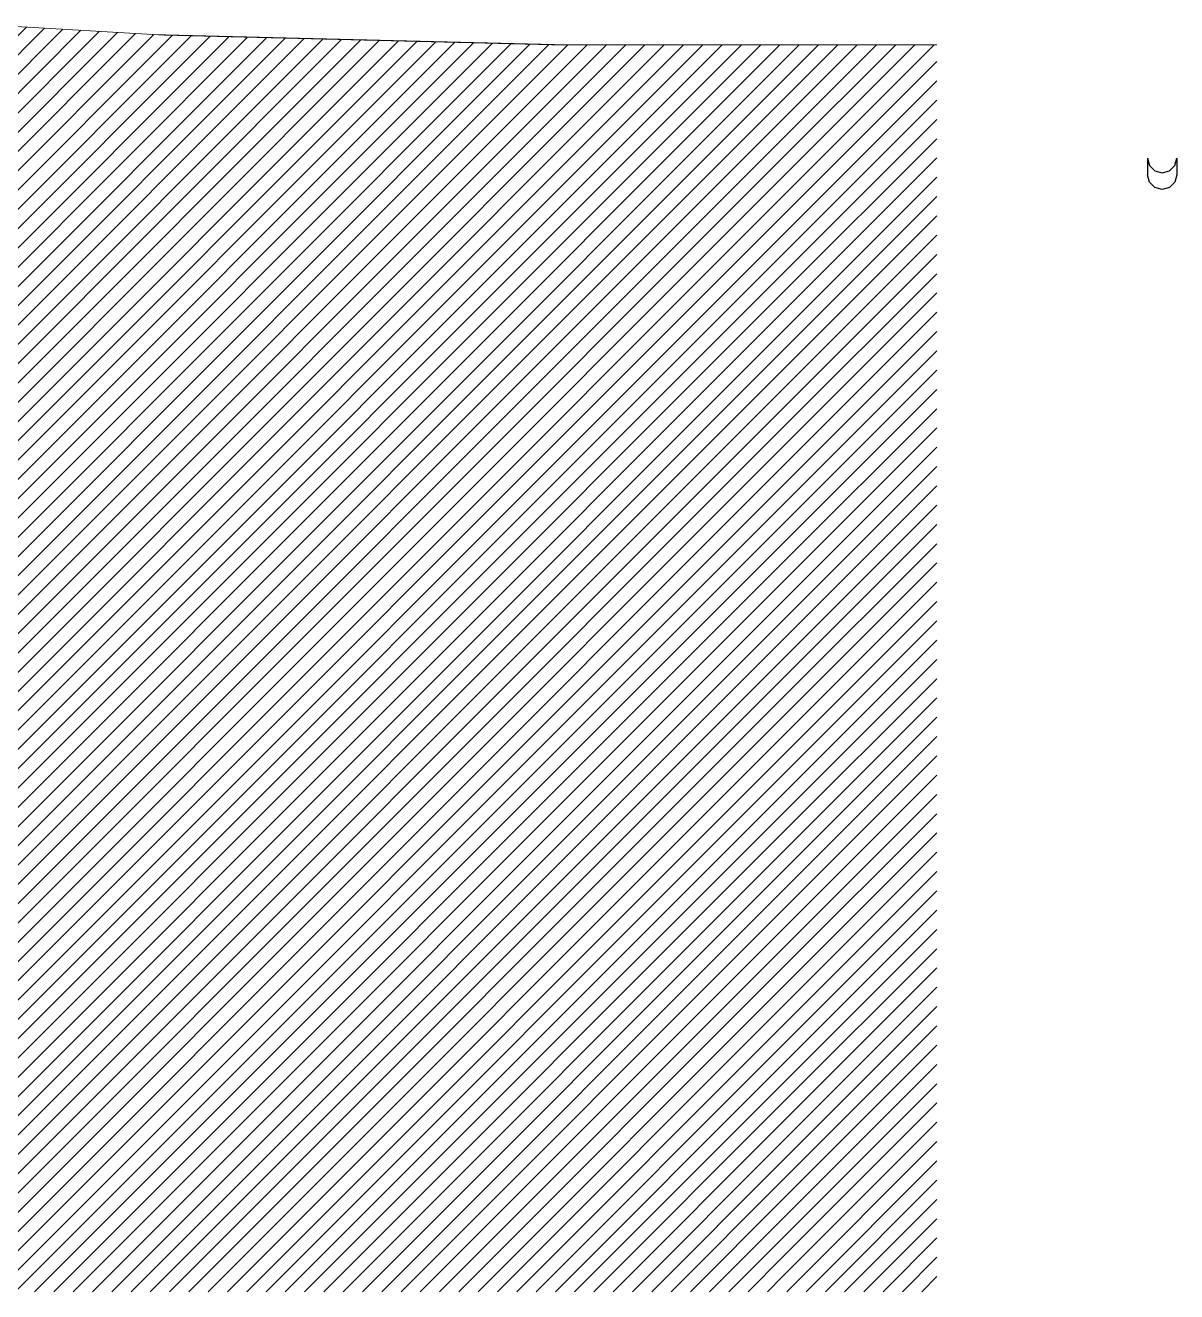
# Model space of a CAD drawing. Header units: millimetres. Extents: x 15 to 2176, y 3 to 641.
# Drawn here: x 1506 to 1624.2, y 18.5 to 148.5 of the extents above; entities that cross this region are included whole.
import ezdxf
from ezdxf.xclip import XClip

# ---------------------------------------------------------------- set-up
doc = ezdxf.new("R2010")
doc.units = ezdxf.units.MM
doc.header["$MEASUREMENT"] = 0
doc.header["$XCLIPFRAME"] = 0
doc.layers.add('A--------P-', color=7, linetype='Continuous')
doc.layers.add('A-45B------', color=1, linetype='Continuous')
doc.layers.add('A-L-10--EF-', color=4, linetype='Continuous', lineweight=0)
pattern_1 = [(45, (1499.7481, 92.4741), (-0.98995, 0.98995), [])]

# ---------------------------------------------------------------- blocks, each defined once
blk = doc.blocks.new('Drawing_3_3', base_point=(1339.37, 329.56))
at = {"layer": 'A-L-10--EF-', "linetype": 'Continuous'}
h = blk.add_hatch(dxfattribs=at)
h.set_pattern_fill('BRANDSÄKRARE_0003', color=256, style=0, pattern_type=2)
h.set_pattern_definition(pattern_1)
h.paths.add_polyline_path([(1503.21, 148.47), (1503.21, 18.47), (1583.71, 18.47), (1583.71, 146.47), (1577.18, 146.47), (1559.99, 146.47), (1520.21, 147.46)])
h = blk.add_hatch(dxfattribs=at)
h.set_pattern_fill('BRANDSÄKRARE_0003', color=256, style=0, pattern_type=2)
h.set_pattern_definition(pattern_1)
h.paths.add_polyline_path([(1583.71, 146.47), (1583.71, 18.47), (1599.55, 18.47), (1599.55, 146.47), (1588.95, 146.47), (1587.15, 146.47), (1585.88, 146.47)])
at = {"layer": 'A-L-10--EF-'}
for p, q in [((1520.21, 147.46), (1503.21, 148.47)), ((1561.66, 146.47), (1519.01, 147.53)), ((1559.99, 146.47), (1520.21, 147.46)), ((1559.99, 146.47), (1577.18, 146.47)), ((1577.18, 146.47), (1583.71, 146.47)), ((1583.71, 146.47), (1585.88, 146.47)), ((1585.88, 146.47), (1587.15, 146.47)), ((1587.15, 146.47), (1588.95, 146.47)), ((1588.95, 146.47), (1599.55, 146.47))]:
    blk.add_line(p, q, dxfattribs=at)
blk = doc.blocks.new('Drawing_4_4', base_point=(1874.47, 329.56))
at = {"layer": 'A-45B------'}
for p, q in [((1621.17, 134.82), (1621.17, 133.12)), ((1621.17, 134.82), (1621.37, 134.07)), ((1621.37, 134.07), (1621.92, 133.52)), ((1623.42, 133.52), (1623.96, 134.07)), ((1623.96, 134.07), (1624.17, 134.82)), ((1624.17, 134.82), (1624.17, 133.12)), ((1621.37, 132.37), (1621.17, 133.12)), ((1621.92, 133.52), (1622.67, 133.32)), ((1622.67, 133.32), (1623.42, 133.52)), ((1624.17, 133.12), (1623.96, 132.37)), ((1621.92, 131.82), (1621.37, 132.37)), ((1622.67, 131.62), (1621.92, 131.82)), ((1623.42, 131.82), (1622.67, 131.62)), ((1623.96, 132.37), (1623.42, 131.82))]:
    blk.add_line(p, q, dxfattribs=at)

msp = doc.modelspace()

# ---------------------------------------------------------------- block references
at = {"layer": 'A--------P-'}
ref = msp.add_blockref('Drawing_3_3', (1339.37, 329.56), dxfattribs=at)
XClip(ref).set_block_clipping_path([(1079.1881029319, 18.4741086751), (1599.5527581567, 640.6436337123)])
ref = msp.add_blockref('Drawing_4_4', (1874.47, 329.56), dxfattribs=at)
XClip(ref).set_block_clipping_path([(1621.1657714889, 18.4741086751), (2127.7704267137, 640.6436337123)])

doc.saveas('drawing.dxf')
